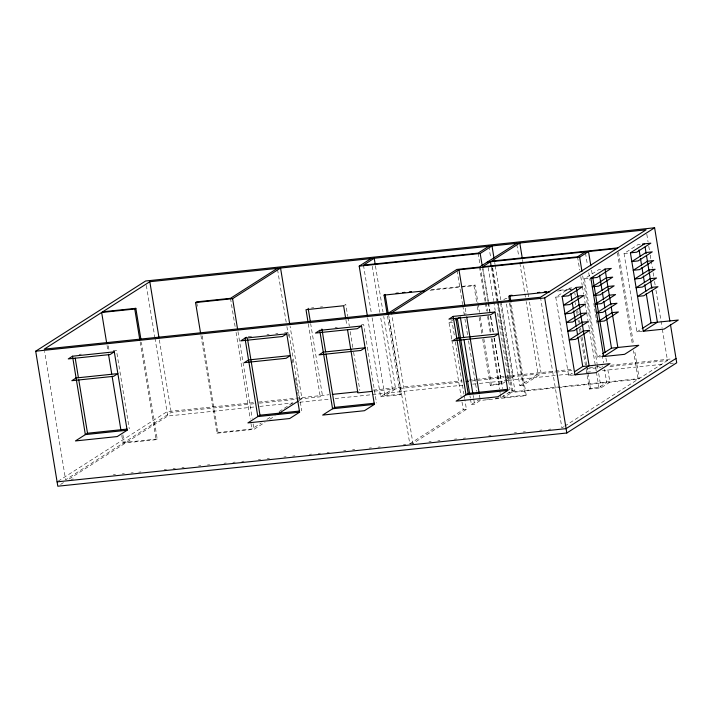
<?xml version="1.0" encoding="UTF-8"?>
<svg xmlns="http://www.w3.org/2000/svg" width="714" height="714" viewBox="0 0 714 714"><rect width="100%" height="100%" fill="white"/><g stroke="black" fill="none" stroke-linecap="round" stroke-linejoin="round"><path stroke-width="0.54" stroke-dasharray="3.57 2.68" d="M58.039 481.263L167.014 411.675L254.621 402.517M254.023 403.731L171.226 412.389L65.626 479.817L44.589 351.35M60.628 484.422L63.448 482.619M69.088 479.023L167.728 416.03L254.22 406.989M343.613 305.753L345.772 304.378L347.736 316.356M121.799 435.46L123.058 443.144L156.161 439.681L157.232 438.994L141.408 342.363M200.955 335.491L216.958 433.211L218.038 432.523L251.881 428.989L261.262 423M430.105 290.295L473.953 285.707L475.033 285.02L477.907 302.54M266.884 419.404L270.633 417.012M279.076 411.621L294.079 402.044M216.958 433.211L253.988 429.346L265.055 422.277M269.669 419.332L275.202 415.798M299.184 400.483L301.951 398.715L290.08 326.244M298.764 399.046L320.265 396.805L322.425 395.422L310.652 323.558M451.659 338.9L448.99 322.567L452.605 320.256M503.772 299.675L505.574 298.523L507.699 298.3M367.656 317.739L380.607 396.805L392.423 389.255L380.553 316.784M372.101 317.819L384.873 395.779L395.61 388.925L383.739 316.454M380.607 396.805L400.375 394.735L401.455 394.048L388.728 316.32M573.895 374.975L568.594 375.528L555.751 297.131L569.915 288.09L573.092 287.76M602.634 356.625L597.323 357.178L584.489 278.781L598.644 269.74L602.893 269.294M642.181 331.367L636.879 331.93L624.036 253.524L638.2 244.483L640.315 244.259M482.735 339.355L490.268 385.337L491.348 384.65L499.47 383.793L504.843 380.366M505.735 379.794L510.207 376.938L497.979 302.272M490.268 385.337L501.576 384.15L505.217 381.829M506.119 381.249L513.393 376.608L500.987 300.844M388.55 314.258L409.765 443.831L463.252 409.675L466.438 409.345L464.832 399.545M470.49 399.037L471.383 404.481L478.246 400.108L480.406 399.876M466.438 409.345L412.951 443.501L391.558 312.83M471.383 404.481L474.569 404.151L480.352 400.456L525.085 395.779L526.164 395.092L510.929 302.04M508.52 389.969L509.966 389.05L497.123 310.652M495.498 398.296L500.898 397.734L511.706 390.826L514.892 390.496L500.63 303.388M506.467 303.968L519.846 385.64L538.017 374.029L526.147 301.558M503.718 395.208L504.075 397.403L511.858 392.432L497.114 302.397M498.194 301.71L512.938 391.745L514.892 390.496M519.846 385.64L523.023 385.301L541.203 373.699L529.333 301.228M568.594 375.528L573.012 372.708M597.323 357.178L601.75 354.358M636.879 331.93L641.297 329.1M586.132 369.352L589.353 389.059L590.433 388.371L598.93 387.488L606.704 382.517L604.553 369.343M589.353 389.059L601.036 387.836L609.89 382.186L607.552 367.906M563.748 426.731L561.882 427.927L540.48 297.256M564.685 426.133L667.483 360.49L662.262 328.654M624.036 253.524L629.346 252.97M431.185 289.607L475.033 285.02M584.489 278.781L589.8 278.228M311.474 307.966L313.687 307.734M320.327 307.038L322.541 306.806M559.714 290.259L570.798 289.099M557.527 291.062L573.039 289.438M555.751 297.131L559.999 296.685M79.067 354.367L81.271 354.135M113.16 350.806L116.462 350.458L129.296 428.855M248.24 336.678L251.533 336.33M266.938 334.723L269.133 334.491M275.729 333.804L277.933 333.572M284.529 332.885L288.929 332.421L301.772 410.827M335.089 327.592L337.285 327.369M361.48 324.834L363.685 324.602L376.519 403.008M464.127 314.106L466.331 313.874M448.99 322.567L452.167 322.237L454.666 337.481M258.495 402.107L328.913 394.744M373.27 390.103L462.029 380.821M468.643 380.134L475.337 379.437M476.399 379.321L504.164 376.421M505.235 376.305L571.789 369.343M589.514 367.496L602.839 366.103M610.577 365.291L671.571 358.91M259.548 403.151L298.184 399.108M374.466 391.138L461.815 381.999M471.767 380.955L503.834 377.608M504.941 377.492L554.698 372.289M555.804 372.172L573.494 370.325M586.765 368.933L601.134 367.433M609.979 366.505L667.483 360.49M259.771 406.409L293.035 402.928M299.684 402.232L329.627 399.099M335.169 398.519L462.699 385.185M472.677 384.141L478.228 383.561M479.335 383.445L507.056 380.544M508.163 380.428L558.062 375.216M559.178 375.1L572.485 373.708M586.899 372.199L591.335 371.735M602.42 370.575L664.52 364.078M670.071 363.497L673.391 363.149M384.873 395.779L401.455 394.048M512.938 391.745L639.217 378.545L634.541 349.994M508.671 392.771L557.357 387.675M558.464 387.559L638.137 379.232L633.461 350.681M486.877 399.197L489.028 398.974M504.075 397.403L526.164 395.092M157.232 438.994L124.138 442.457L122.879 434.772M71.159 479.237L73.381 479.005M113.258 474.837L115.472 474.605M122.121 473.909L124.334 473.677M130.983 472.98L133.197 472.757M138.73 472.177L140.953 471.945M164.211 469.509L166.424 469.276M173.074 468.58L175.287 468.348M181.936 467.652L184.15 467.429M198.554 465.921L200.768 465.689M207.408 464.993L209.63 464.76M224.026 463.252L226.24 463.02M232.889 462.324L235.102 462.092M241.751 461.405L243.965 461.173M258.37 459.664L260.583 459.432M267.232 458.736L269.446 458.504M283.842 456.996L286.064 456.764M292.704 456.076L294.918 455.844M309.323 454.336L311.536 454.104M318.185 453.408L320.399 453.176M327.048 452.48L329.261 452.248M343.657 450.748L345.879 450.516M352.52 449.82L354.742 449.588M369.138 448.08L371.351 447.848M378.001 447.151L380.214 446.919M403.481 444.492L405.695 444.26M409.765 443.831L414.557 443.332M428.953 441.823L431.167 441.591M437.816 440.895L440.029 440.663M454.434 439.164L456.648 438.931M463.297 438.235L465.51 438.003M488.769 435.567L490.991 435.335M514.25 432.907L516.463 432.675M523.112 431.979L525.326 431.747M539.73 430.239L541.944 430.007M548.584 429.319L550.806 429.087M646.804 234.219L648.062 241.903M648.776 246.294L649.499 250.685M650.222 255.077L650.936 259.477M651.114 260.574L652.373 268.259M653.096 272.65L653.819 277.041M654.533 281.432L655.256 285.823M655.97 290.214L660.825 319.863M661.003 320.961L662.083 327.548M618.538 252.265L633.639 344.505M617.458 252.952L632.381 344.094M591.549 270.187L592.45 275.675M605.936 358.026L606.659 362.417M585.489 252.952L587.47 265.028M588.729 272.712L589.987 280.397M593.762 303.459L594.476 307.85M594.664 308.948L595.378 313.339M595.556 314.437L596.279 318.828M596.458 319.926L597.002 323.228M602.214 355.063L603.473 362.757M582.695 275.836L597.082 363.685M597.261 364.783L597.984 369.174M598.698 373.565L601.036 387.836M577.537 256.817L579.688 269.99M580.768 276.577L582.205 285.368M582.392 286.466L583.65 294.15M583.829 295.248L585.087 302.932M585.266 304.03L586.524 311.715M586.703 312.812L589.398 329.288M589.577 330.386L596.235 371.012M596.413 372.11L598.93 387.488M574.832 293.124L575.198 295.319M577.706 310.644L578.063 312.83M579.322 320.497L579.679 322.683M580.571 328.163L580.928 330.35M582.008 336.919L586.667 365.381M586.846 366.478L587.747 371.949M587.925 373.047L590.433 388.371M575.189 302.575L575.546 304.762M576.626 311.331L577.162 314.615M578.063 320.095L578.42 322.282M579.491 328.851L580.036 332.135M580.928 337.606L585.409 364.979M569.915 288.09L570.272 290.268M522.496 259.503L527.896 292.445M528.074 293.543L528.61 296.837M516.793 244.465L518.775 256.54M519.854 263.127L525.424 297.167M509.85 302.727L525.085 395.779M509.653 303.637L523.023 385.301M494.695 262.413L495.052 264.608M495.23 265.706L500.809 299.746M492.615 267.67L498.006 300.612M488.813 246.268L490.795 258.352M492.41 268.232L497.801 301.174M491.357 267.259L496.926 301.299M488.171 267.589L493.57 300.532M493.749 301.629L495.186 310.42M482.682 266.733L488.438 301.87M488.617 302.968L490.054 311.759M490.768 316.15L493.472 332.617M494.365 338.106L502.638 388.621M482.7 268.857L488.09 301.799M488.269 302.897L489.706 311.679M490.429 316.07L493.124 332.546M494.026 338.034L501.576 384.15M478.077 253.131L480.049 265.206M480.227 266.304L485.984 301.442M486.163 302.54L487.608 311.322M488.322 315.713L491.196 333.286M492.098 338.775L499.47 383.793M479.496 267.072L485.252 302.209M485.431 303.307L486.689 310.992M487.591 316.481L490.286 332.947M491.187 338.445L499.452 388.952M499.639 390.049L500.175 393.343M500.353 394.44L500.898 397.734M478.085 303.637L479.513 312.393M480.236 316.766L483.101 334.286M483.815 338.668L491.348 384.65M473.953 285.707L476.649 302.129M477.363 306.511L478.255 311.982M479.156 317.462L481.843 333.884M465.251 308.225L466.144 313.714M479.451 394.967L480.352 400.456M457.031 270.535L462.601 304.575M462.779 305.672L464.225 314.455M464.939 318.846L467.634 335.321M468.536 340.81L476.809 391.317M473.141 395.44L473.498 397.618M473.677 398.707L474.569 404.151M469.955 395.77L470.312 397.948M455.38 341.836L463.939 394.101M464.118 395.19L464.653 398.457M451.837 339.989L461.11 396.609M462.003 402.053L463.252 409.675M387.47 315.909L400.375 394.735M375.466 265.938L383.025 312.063M372.289 266.277L379.839 312.393M363.471 265.108L371.387 313.428M347.905 317.444L349.333 326.155M350.226 331.599L352.903 347.932M353.617 352.288L359.856 390.397M345.933 319.908L346.825 325.361M308.314 323.844L320.265 396.805M277.55 269.481L286.18 322.184M286.894 326.575L288.518 336.464M292.294 359.517L292.829 362.81M295.346 378.188L295.712 380.383M295.891 381.481L296.605 385.872M296.783 386.97L297.506 391.361M297.684 392.459L298.229 395.752M237.985 331.617L252.194 418.359M253.095 423.848L253.988 429.346M230.488 298.318L235.343 327.967M236.057 332.358L250.266 419.1M250.989 423.491L251.881 428.989M196.823 302.959L197.359 306.252M202.214 335.901L218.038 432.523M159.356 339.918L171.226 412.389M146.334 285.395L154.786 337.008M154.965 338.106L167.728 416.03M140.149 341.952L156.161 439.681M108.314 345.826L109.028 350.217M107.055 345.415L107.957 350.904"/><path stroke-width="1.07" d="M670.437 324.406L676.72 362.801L566.809 432.996L57.807 486.216L35.7 351.199L145.611 281.004L654.613 227.784L669.893 321.113M149.824 281.718L44.223 349.155L540.48 297.256L646.081 229.828L149.824 281.718L158.999 337.722M106.698 343.22L101.656 312.473L134.759 309.019L135.838 308.323L140.872 339.07M114.302 351.832L72.516 356.206L68.267 358.919L110.054 354.546L114.302 351.832L127.146 430.239L117.23 436.566L75.443 440.94L87.51 433.228L127.101 429.087M200.598 333.295L195.565 302.549L196.645 301.861L230.488 298.318L277.371 268.384M195.565 302.549L232.594 298.675L280.548 268.045L289.723 324.049M246.419 337.249L240.734 340.881L282.521 336.517L286.769 333.804L299.612 412.201L289.697 418.529L247.91 422.902L259.976 415.191L299.568 411.05M367.299 315.543L359.204 266.135L371.03 258.584M361.525 325.986L319.729 330.359L315.49 333.063L357.277 328.699L361.525 325.986L374.368 404.383L364.452 410.711L322.657 415.084L334.732 407.373L374.323 403.24M387.113 313.723L384.061 295.114L385.141 294.418L388.371 314.124M488.813 246.268L478.077 253.131L363.471 265.108L374.207 258.254L375.287 264.84M359.204 266.135L480.183 253.488L492 245.937L493.972 258.013M388.371 313.16L456.853 269.437L479.496 267.072L516.615 243.367M391.558 312.83L458.959 269.794L579.643 257.174L588.497 251.515L590.835 265.795M277.969 414.031L298.265 401.072M494.963 312.027L453.176 316.4L448.927 319.113L490.714 314.74L494.963 312.027L507.806 390.433L497.89 396.761L456.103 401.134L468.17 393.423L507.761 389.282M455.782 319.926L459.397 317.614M585.31 251.855L577.537 256.817L482.682 266.733L490.456 261.77L491.178 266.161M35.7 351.199L544.693 297.97L654.613 227.784M562.123 296.462L576.278 287.421L582.553 286.769L568.389 295.81L562.123 296.462L574.957 374.868L595.86 372.681L610.015 363.64L582.749 366.487L574.788 371.575M590.862 278.112L605.017 269.071L611.282 268.419L597.127 277.46L590.862 278.112L603.696 356.518L624.589 354.331L638.753 345.29L611.487 348.137L602.634 353.787M642.189 328.538L651.034 322.889L678.3 320.033L664.145 329.074L643.243 331.26L630.408 252.863L644.563 243.822M574.957 374.868L589.121 365.827L576.278 287.421M603.696 356.518L617.851 347.477L611.255 307.181M643.243 331.26L657.407 322.219L652.23 290.643M676.006 358.446L566.095 428.641L57.093 481.861M642.439 244.036L650.838 243.162L636.674 252.203L630.408 252.863M617.815 247.874L491.535 261.083L519.801 243.028L522.318 258.406M487.269 262.1L616.735 248.561M102.736 311.786L135.838 308.323M396.1 293.276L398.296 293.043M402.678 292.588L404.874 292.356M409.256 291.901L411.451 291.669M384.061 295.114L424.625 290.866M512.072 295.239L509.85 295.471L510.751 300.942M537.553 292.57L539.766 292.338M544.202 291.874L546.415 291.642M549.771 291.874L508.77 296.158L509.493 300.54M286.769 333.804L244.982 338.168L257.816 416.574L299.612 412.201M332.242 394.396L357.821 391.718M372.253 391.361L357.875 392.87L347.531 329.716M466.242 381.535L468.446 381.303M127.146 430.239L85.35 434.603L72.516 356.206M374.368 404.383L332.572 408.756L319.729 330.359M507.806 390.433L466.01 394.797L453.176 316.4M645.099 247.089L646.17 253.622M646.527 255.799L651.873 288.465M639.084 249.927L640.155 256.46M640.512 258.638L641.583 265.171M641.94 267.348L643.011 273.881M643.368 276.059L644.439 282.592M644.796 284.77L645.867 291.303M646.224 293.481L651.034 322.889M605.017 269.071L610.898 305.003M599.537 275.185L602.036 290.428M602.393 292.606L603.464 299.139M603.821 301.317L604.892 307.85M605.249 310.028L611.487 348.137M592.807 277.871L605.035 352.537M579.643 257.174L581.972 271.445M570.798 293.534L571.869 300.067M572.226 302.245L573.297 308.778M573.654 310.956L576.153 326.2M576.51 328.378L577.581 334.911M577.938 337.088L582.749 366.487M544.693 297.97L566.809 432.996M480.183 253.488L482.155 265.563M458.959 269.794L464.707 304.932M466.688 317.007L479.094 392.771M460.307 317.043L463.689 337.731M464.046 339.909L472.784 393.262M457.299 318.462L469.598 393.592M455.862 318.292L468.17 393.423M345.576 317.73L343.613 305.753L306.003 309.689L307.957 321.666M321.889 328.976L325.638 351.841M325.995 354.019L334.732 407.373M308.153 308.314L310.295 321.38M247.499 338.971L259.976 415.191M232.594 298.675L237.628 329.422M134.759 309.019L139.792 339.757M108.492 354.206L111.732 373.966M112.089 376.162L120.898 429.971M75.202 358.098L78.415 377.697M78.772 379.875L87.51 433.228M76.077 377.983L71.828 380.696L113.624 376.323L117.872 373.609L76.077 377.983M248.543 359.945L244.295 362.658L286.091 358.294L290.339 355.581L248.543 359.945M323.299 352.136L319.051 354.849L360.847 350.476L365.095 347.763L323.299 352.136M456.737 338.177L452.489 340.89L494.284 336.517L498.533 333.813L456.737 338.177M577.706 296.132L563.551 305.173L569.817 304.521L583.972 295.48L577.706 296.132M606.445 277.782L592.281 286.823L598.555 286.171L612.71 277.13L606.445 277.782M645.991 252.533L631.836 261.574L638.102 260.913L652.257 251.872L645.991 252.533M579.134 304.842L564.97 313.883L571.245 313.232L585.4 304.191L579.134 304.842M607.873 286.493L593.709 295.534L599.983 294.882L614.138 285.841L607.873 286.493M647.419 261.244L633.256 270.285L639.53 269.624L653.685 260.583L647.419 261.244M580.562 313.553L566.398 322.594L572.673 321.943L586.828 312.902L580.562 313.553M609.292 295.203L595.137 304.244L601.402 303.593L615.566 294.552L609.292 295.203M648.847 269.954L634.684 278.995L640.958 278.335L655.113 269.294L648.847 269.954M581.99 322.264L567.826 331.305L574.092 330.653L588.256 321.612L581.99 322.264M610.72 303.914L596.565 312.955L602.83 312.304L616.994 303.263L610.72 303.914M650.275 278.665L636.112 287.706L642.377 287.046L656.541 278.005L650.275 278.665M583.409 330.975L569.254 340.016L575.52 339.364L589.684 330.323L583.409 330.975M612.148 312.625L597.993 321.666L604.258 321.014L618.422 311.973L612.148 312.625M651.695 287.376L637.54 296.417L643.805 295.757L657.969 286.716L651.695 287.376"/></g></svg>
